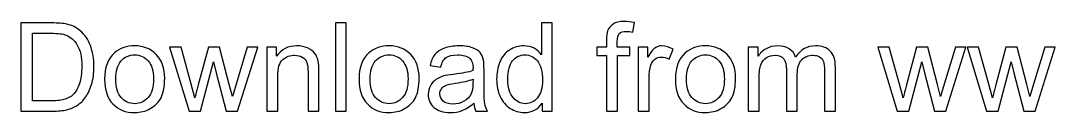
# Model space of a CAD drawing. Header units: millimetres. Extents: x -101 to 2080, y -114 to 2148.
# Drawn here: x 16.4 to 87.2, y -113.8 to -107.6 of the extents above; entities that cross this region are included whole.
import ezdxf

# ---------------------------------------------------------------- set-up
doc = ezdxf.new("R2010")
doc.units = ezdxf.units.MM
doc.header["$MEASUREMENT"] = 0
doc.layers.add('Layer 1', color=7, linetype='Continuous')

msp = doc.modelspace()

# ---------------------------------------------------------------- linework, layer by layer
at = {"layer": 'Layer 1', "color": 250}
for points, knots in [([(56.5043, -113.7195), (56.5043, -113.7195), (56.5043, -109.901), (56.5043, -109.901), (56.5043, -109.901), (56.5043, -109.901), (55.8439, -109.901), (55.8439, -109.901), (55.8439, -109.901), (55.8439, -109.901), (55.8439, -109.3253), (55.8439, -109.3253), (55.8439, -109.3253), (55.8439, -109.3253), (56.5043, -109.3253), (56.5043, -109.3253), (56.5043, -109.3253), (56.5043, -109.3253), (56.5043, -108.8596), (56.5043, -108.8596), (56.5043, -108.8596), (56.5043, -108.5647), (56.5297, -108.346), (56.5819, -108.2034), (56.5819, -108.2034), (56.6539, -108.0115), (56.7781, -107.8549), (56.9587, -107.735), (56.9587, -107.735), (57.1379, -107.615), (57.3905, -107.5557), (57.715, -107.5557), (57.715, -107.5557), (57.9253, -107.5557), (58.1567, -107.5811), (58.4107, -107.6305), (58.4107, -107.6305), (58.4107, -107.6305), (58.2992, -108.2825), (58.2992, -108.2825), (58.2992, -108.2825), (58.144, -108.2557), (57.9987, -108.2415), (57.8604, -108.2415), (57.8604, -108.2415), (57.6346, -108.2415), (57.4752, -108.2895), (57.3806, -108.3855), (57.3806, -108.3855), (57.2875, -108.4814), (57.2409, -108.6606), (57.2409, -108.9231), (57.2409, -108.9231), (57.2409, -108.9231), (57.2409, -109.3253), (57.2409, -109.3253), (57.2409, -109.3253), (57.2409, -109.3253), (58.096, -109.3253), (58.096, -109.3253), (58.096, -109.3253), (58.096, -109.3253), (58.096, -109.901), (58.096, -109.901), (58.096, -109.901), (58.096, -109.901), (57.2494, -109.901), (57.2494, -109.901), (57.2494, -109.901), (57.2494, -109.901), (57.2494, -113.7195), (57.2494, -113.7195), (57.2494, -113.7195), (57.2494, -113.7195), (56.5043, -113.7195), (56.5043, -113.7195)], [0, 0, 0, 0, 0.05, 0.05, 0.05, 0.05, 0.1, 0.1, 0.1, 0.1, 0.15, 0.15, 0.15, 0.15, 0.2, 0.2, 0.2, 0.2, 0.25, 0.25, 0.25, 0.25, 0.3, 0.3, 0.3, 0.3, 0.35, 0.35, 0.35, 0.35, 0.4, 0.4, 0.4, 0.4, 0.45, 0.45, 0.45, 0.45, 0.5, 0.5, 0.5, 0.5, 0.55, 0.55, 0.55, 0.55, 0.6, 0.6, 0.6, 0.6, 0.65, 0.65, 0.65, 0.65, 0.7, 0.7, 0.7, 0.7, 0.75, 0.75, 0.75, 0.75, 0.8, 0.8, 0.8, 0.8, 0.85, 0.85, 0.85, 0.85, 0.9, 0.9, 0.9, 0.9, 1, 1, 1, 1]), ([(16.413, -113.7195), (16.413, -113.7195), (16.413, -107.6573), (16.413, -107.6573), (16.413, -107.6573), (16.413, -107.6573), (18.5015, -107.6573), (18.5015, -107.6573), (18.5015, -107.6573), (18.9728, -107.6573), (19.3326, -107.6856), (19.581, -107.7434), (19.581, -107.7434), (19.9281, -107.8239), (20.2245, -107.9692), (20.47, -108.178), (20.47, -108.178), (20.7903, -108.449), (21.0288, -108.7933), (21.1868, -109.2138), (21.1868, -109.2138), (21.3463, -109.6343), (21.4253, -110.1155), (21.4253, -110.656), (21.4253, -110.656), (21.4253, -111.116), (21.3717, -111.5238), (21.2645, -111.8794), (21.2645, -111.8794), (21.1572, -112.235), (21.0189, -112.5299), (20.851, -112.7628), (20.851, -112.7628), (20.6817, -112.9956), (20.4982, -113.179), (20.2978, -113.3117), (20.2978, -113.3117), (20.0989, -113.4457), (19.8576, -113.5473), (19.5753, -113.6165), (19.5753, -113.6165), (19.2917, -113.6856), (18.9672, -113.7195), (18.6003, -113.7195), (18.6003, -113.7195), (18.6003, -113.7195), (16.413, -113.7195), (16.413, -113.7195)], [0, 0, 0, 0, 0.0769231, 0.0769231, 0.0769231, 0.0769231, 0.1538462, 0.1538462, 0.1538462, 0.1538462, 0.2307692, 0.2307692, 0.2307692, 0.2307692, 0.3076923, 0.3076923, 0.3076923, 0.3076923, 0.3846154, 0.3846154, 0.3846154, 0.3846154, 0.4615385, 0.4615385, 0.4615385, 0.4615385, 0.5384615, 0.5384615, 0.5384615, 0.5384615, 0.6153846, 0.6153846, 0.6153846, 0.6153846, 0.6923077, 0.6923077, 0.6923077, 0.6923077, 0.7692308, 0.7692308, 0.7692308, 0.7692308, 0.8461538, 0.8461538, 0.8461538, 0.8461538, 1, 1, 1, 1]), ([(37.9496, -113.7195), (37.9496, -113.7195), (37.9496, -107.6573), (37.9496, -107.6573), (37.9496, -107.6573), (37.9496, -107.6573), (38.6946, -107.6573), (38.6946, -107.6573), (38.6946, -107.6573), (38.6946, -107.6573), (38.6946, -113.7195), (38.6946, -113.7195), (38.6946, -113.7195), (38.6946, -113.7195), (37.9496, -113.7195), (37.9496, -113.7195)], [0, 0, 0, 0, 0.2, 0.2, 0.2, 0.2, 0.4, 0.4, 0.4, 0.4, 0.6, 0.6, 0.6, 0.6, 1, 1, 1, 1]), ([(52.1016, -113.7195), (52.1016, -113.7195), (52.1016, -113.1621), (52.1016, -113.1621), (52.1016, -113.1621), (51.8237, -113.5953), (51.4144, -113.8126), (50.874, -113.8126), (50.874, -113.8126), (50.524, -113.8126), (50.2023, -113.7167), (49.9102, -113.5234), (49.9102, -113.5234), (49.6167, -113.3314), (49.3895, -113.0619), (49.2272, -112.7176), (49.2272, -112.7176), (49.0663, -112.3719), (48.9859, -111.9754), (48.9859, -111.5266), (48.9859, -111.5266), (48.9859, -111.0892), (49.0593, -110.6927), (49.2046, -110.3356), (49.2046, -110.3356), (49.3514, -109.98), (49.5701, -109.7063), (49.8622, -109.5172), (49.8622, -109.5172), (50.1529, -109.3267), (50.4803, -109.2321), (50.8401, -109.2321), (50.8401, -109.2321), (51.1054, -109.2321), (51.3411, -109.2886), (51.5471, -109.4001), (51.5471, -109.4001), (51.7531, -109.5116), (51.921, -109.6583), (52.0508, -109.8375), (52.0508, -109.8375), (52.0508, -109.8375), (52.0508, -107.6573), (52.0508, -107.6573), (52.0508, -107.6573), (52.0508, -107.6573), (52.7959, -107.6573), (52.7959, -107.6573), (52.7959, -107.6573), (52.7959, -107.6573), (52.7959, -113.7195), (52.7959, -113.7195), (52.7959, -113.7195), (52.7959, -113.7195), (52.1016, -113.7195), (52.1016, -113.7195)], [0, 0, 0, 0, 0.0666667, 0.0666667, 0.0666667, 0.0666667, 0.1333333, 0.1333333, 0.1333333, 0.1333333, 0.2, 0.2, 0.2, 0.2, 0.2666667, 0.2666667, 0.2666667, 0.2666667, 0.3333333, 0.3333333, 0.3333333, 0.3333333, 0.4, 0.4, 0.4, 0.4, 0.4666667, 0.4666667, 0.4666667, 0.4666667, 0.5333333, 0.5333333, 0.5333333, 0.5333333, 0.6, 0.6, 0.6, 0.6, 0.6666667, 0.6666667, 0.6666667, 0.6666667, 0.7333333, 0.7333333, 0.7333333, 0.7333333, 0.8, 0.8, 0.8, 0.8, 0.8666667, 0.8666667, 0.8666667, 0.8666667, 1, 1, 1, 1]), ([(17.2174, -113.0083), (17.2174, -113.0083), (18.51, -113.0083), (18.51, -113.0083), (18.51, -113.0083), (18.9093, -113.0083), (19.2226, -112.9716), (19.4498, -112.8968), (19.4498, -112.8968), (19.6769, -112.822), (19.8576, -112.7176), (19.993, -112.5821), (19.993, -112.5821), (20.1821, -112.3916), (20.3303, -112.1348), (20.4361, -111.8131), (20.4361, -111.8131), (20.542, -111.4913), (20.5956, -111.1019), (20.5956, -110.6433), (20.5956, -110.6433), (20.5956, -110.0083), (20.4912, -109.52), (20.2837, -109.1785), (20.2837, -109.1785), (20.0763, -108.837), (19.8237, -108.6084), (19.526, -108.4927), (19.526, -108.4927), (19.3115, -108.4095), (18.9657, -108.3685), (18.4888, -108.3685), (18.4888, -108.3685), (18.4888, -108.3685), (17.2174, -108.3685), (17.2174, -108.3685), (17.2174, -108.3685), (17.2174, -108.3685), (17.2174, -113.0083), (17.2174, -113.0083)], [0, 0, 0, 0, 0.0909091, 0.0909091, 0.0909091, 0.0909091, 0.1818182, 0.1818182, 0.1818182, 0.1818182, 0.2727273, 0.2727273, 0.2727273, 0.2727273, 0.3636364, 0.3636364, 0.3636364, 0.3636364, 0.4545455, 0.4545455, 0.4545455, 0.4545455, 0.5454545, 0.5454545, 0.5454545, 0.5454545, 0.6363636, 0.6363636, 0.6363636, 0.6363636, 0.7272727, 0.7272727, 0.7272727, 0.7272727, 0.8181818, 0.8181818, 0.8181818, 0.8181818, 1, 1, 1, 1]), ([(22.1549, -111.5224), (22.1549, -110.711), (22.3807, -110.1099), (22.8336, -109.719), (22.8336, -109.719), (23.2104, -109.3944), (23.6719, -109.2321), (24.2151, -109.2321), (24.2151, -109.2321), (24.8177, -109.2321), (25.3116, -109.4297), (25.6954, -109.8248), (25.6954, -109.8248), (26.0778, -110.2185), (26.2697, -110.7646), (26.2697, -111.4603), (26.2697, -111.4603), (26.2697, -112.0247), (26.1851, -112.4678), (26.0157, -112.791), (26.0157, -112.791), (25.8464, -113.1141), (25.5994, -113.3653), (25.2749, -113.5445), (25.2749, -113.5445), (24.9517, -113.7237), (24.5975, -113.8126), (24.2151, -113.8126), (24.2151, -113.8126), (23.5999, -113.8126), (23.1032, -113.6165), (22.7236, -113.2228), (22.7236, -113.2228), (22.344, -112.8291), (22.1549, -112.2618), (22.1549, -111.5224)], [0, 0, 0, 0, 0.1, 0.1, 0.1, 0.1, 0.2, 0.2, 0.2, 0.2, 0.3, 0.3, 0.3, 0.3, 0.4, 0.4, 0.4, 0.4, 0.5, 0.5, 0.5, 0.5, 0.6, 0.6, 0.6, 0.6, 0.7, 0.7, 0.7, 0.7, 0.8, 0.8, 0.8, 0.8, 1, 1, 1, 1]), ([(27.9334, -113.7195), (27.9334, -113.7195), (26.6056, -109.3253), (26.6056, -109.3253), (26.6056, -109.3253), (26.6056, -109.3253), (27.3845, -109.3253), (27.3845, -109.3253), (27.3845, -109.3253), (27.3845, -109.3253), (28.0858, -111.8611), (28.0858, -111.8611), (28.0858, -111.8611), (28.0858, -111.8611), (28.3342, -112.8051), (28.3342, -112.8051), (28.3342, -112.8051), (28.3441, -112.7585), (28.4203, -112.4566), (28.5614, -111.8992), (28.5614, -111.8992), (28.5614, -111.8992), (29.2571, -109.3253), (29.2571, -109.3253), (29.2571, -109.3253), (29.2571, -109.3253), (30.0205, -109.3253), (30.0205, -109.3253), (30.0205, -109.3253), (30.0205, -109.3253), (30.6823, -111.8766), (30.6823, -111.8766), (30.6823, -111.8766), (30.6823, -111.8766), (30.8982, -112.7134), (30.8982, -112.7134), (30.8982, -112.7134), (30.8982, -112.7134), (31.1508, -111.8653), (31.1508, -111.8653), (31.1508, -111.8653), (31.1508, -111.8653), (31.91, -109.3253), (31.91, -109.3253), (31.91, -109.3253), (31.91, -109.3253), (32.6339, -109.3253), (32.6339, -109.3253), (32.6339, -109.3253), (32.6339, -109.3253), (31.2552, -113.7195), (31.2552, -113.7195), (31.2552, -113.7195), (31.2552, -113.7195), (30.4847, -113.7195), (30.4847, -113.7195), (30.4847, -113.7195), (30.4847, -113.7195), (29.7876, -111.0906), (29.7876, -111.0906), (29.7876, -111.0906), (29.7876, -111.0906), (29.6112, -110.3385), (29.6112, -110.3385), (29.6112, -110.3385), (29.6112, -110.3385), (28.7222, -113.7195), (28.7222, -113.7195), (28.7222, -113.7195), (28.7222, -113.7195), (27.9334, -113.7195), (27.9334, -113.7195)], [0, 0, 0, 0, 0.0526316, 0.0526316, 0.0526316, 0.0526316, 0.1052632, 0.1052632, 0.1052632, 0.1052632, 0.1578947, 0.1578947, 0.1578947, 0.1578947, 0.2105263, 0.2105263, 0.2105263, 0.2105263, 0.2631579, 0.2631579, 0.2631579, 0.2631579, 0.3157895, 0.3157895, 0.3157895, 0.3157895, 0.3684211, 0.3684211, 0.3684211, 0.3684211, 0.4210526, 0.4210526, 0.4210526, 0.4210526, 0.4736842, 0.4736842, 0.4736842, 0.4736842, 0.5263158, 0.5263158, 0.5263158, 0.5263158, 0.5789474, 0.5789474, 0.5789474, 0.5789474, 0.6315789, 0.6315789, 0.6315789, 0.6315789, 0.6842105, 0.6842105, 0.6842105, 0.6842105, 0.7368421, 0.7368421, 0.7368421, 0.7368421, 0.7894737, 0.7894737, 0.7894737, 0.7894737, 0.8421053, 0.8421053, 0.8421053, 0.8421053, 0.8947368, 0.8947368, 0.8947368, 0.8947368, 1, 1, 1, 1]), ([(33.2576, -113.7195), (33.2576, -113.7195), (33.2576, -109.3253), (33.2576, -109.3253), (33.2576, -109.3253), (33.2576, -109.3253), (33.9265, -109.3253), (33.9265, -109.3253), (33.9265, -109.3253), (33.9265, -109.3253), (33.9265, -109.949), (33.9265, -109.949), (33.9265, -109.949), (34.2482, -109.4706), (34.7139, -109.2321), (35.3221, -109.2321), (35.3221, -109.2321), (35.5874, -109.2321), (35.8301, -109.2801), (36.0516, -109.3747), (36.0516, -109.3747), (36.2732, -109.4692), (36.4397, -109.5948), (36.5497, -109.7486), (36.5497, -109.7486), (36.6598, -109.9024), (36.7374, -110.0859), (36.7812, -110.2975), (36.7812, -110.2975), (36.808, -110.4358), (36.8221, -110.6771), (36.8221, -111.0214), (36.8221, -111.0214), (36.8221, -111.0214), (36.8221, -113.7195), (36.8221, -113.7195), (36.8221, -113.7195), (36.8221, -113.7195), (36.077, -113.7195), (36.077, -113.7195), (36.077, -113.7195), (36.077, -113.7195), (36.077, -111.0497), (36.077, -111.0497), (36.077, -111.0497), (36.077, -110.7463), (36.0488, -110.5191), (35.9909, -110.3695), (35.9909, -110.3695), (35.9331, -110.2199), (35.8301, -110.1), (35.6833, -110.0097), (35.6833, -110.0097), (35.5366, -109.9208), (35.363, -109.8756), (35.1654, -109.8756), (35.1654, -109.8756), (34.8493, -109.8756), (34.577, -109.9758), (34.347, -110.1776), (34.347, -110.1776), (34.117, -110.378), (34.0027, -110.7604), (34.0027, -111.322), (34.0027, -111.322), (34.0027, -111.322), (34.0027, -113.7195), (34.0027, -113.7195), (34.0027, -113.7195), (34.0027, -113.7195), (33.2576, -113.7195), (33.2576, -113.7195)], [0, 0, 0, 0, 0.0526316, 0.0526316, 0.0526316, 0.0526316, 0.1052632, 0.1052632, 0.1052632, 0.1052632, 0.1578947, 0.1578947, 0.1578947, 0.1578947, 0.2105263, 0.2105263, 0.2105263, 0.2105263, 0.2631579, 0.2631579, 0.2631579, 0.2631579, 0.3157895, 0.3157895, 0.3157895, 0.3157895, 0.3684211, 0.3684211, 0.3684211, 0.3684211, 0.4210526, 0.4210526, 0.4210526, 0.4210526, 0.4736842, 0.4736842, 0.4736842, 0.4736842, 0.5263158, 0.5263158, 0.5263158, 0.5263158, 0.5789474, 0.5789474, 0.5789474, 0.5789474, 0.6315789, 0.6315789, 0.6315789, 0.6315789, 0.6842105, 0.6842105, 0.6842105, 0.6842105, 0.7368421, 0.7368421, 0.7368421, 0.7368421, 0.7894737, 0.7894737, 0.7894737, 0.7894737, 0.8421053, 0.8421053, 0.8421053, 0.8421053, 0.8947368, 0.8947368, 0.8947368, 0.8947368, 1, 1, 1, 1]), ([(39.5681, -111.5224), (39.5681, -110.711), (39.7939, -110.1099), (40.2468, -109.719), (40.2468, -109.719), (40.6236, -109.3944), (41.0851, -109.2321), (41.6283, -109.2321), (41.6283, -109.2321), (42.2309, -109.2321), (42.7248, -109.4297), (43.1086, -109.8248), (43.1086, -109.8248), (43.491, -110.2185), (43.6829, -110.7646), (43.6829, -111.4603), (43.6829, -111.4603), (43.6829, -112.0247), (43.5983, -112.4678), (43.4289, -112.791), (43.4289, -112.791), (43.2596, -113.1141), (43.0126, -113.3653), (42.6881, -113.5445), (42.6881, -113.5445), (42.3649, -113.7237), (42.0107, -113.8126), (41.6283, -113.8126), (41.6283, -113.8126), (41.0131, -113.8126), (40.5164, -113.6165), (40.1368, -113.2228), (40.1368, -113.2228), (39.7572, -112.8291), (39.5681, -112.2618), (39.5681, -111.5224)], [0, 0, 0, 0, 0.1, 0.1, 0.1, 0.1, 0.2, 0.2, 0.2, 0.2, 0.3, 0.3, 0.3, 0.3, 0.4, 0.4, 0.4, 0.4, 0.5, 0.5, 0.5, 0.5, 0.6, 0.6, 0.6, 0.6, 0.7, 0.7, 0.7, 0.7, 0.8, 0.8, 0.8, 0.8, 1, 1, 1, 1]), ([(47.4266, -113.1692), (47.15, -113.4048), (46.8833, -113.5699), (46.6279, -113.6673), (46.6279, -113.6673), (46.3725, -113.7647), (46.0988, -113.8126), (45.8052, -113.8126), (45.8052, -113.8126), (45.3226, -113.8126), (44.9515, -113.6955), (44.6919, -113.4599), (44.6919, -113.4599), (44.4322, -113.2256), (44.3024, -112.925), (44.3024, -112.5596), (44.3024, -112.5596), (44.3024, -112.3451), (44.3518, -112.1489), (44.4492, -111.9711), (44.4492, -111.9711), (44.5479, -111.7933), (44.6763, -111.6522), (44.8344, -111.545), (44.8344, -111.545), (44.9938, -111.4377), (45.1716, -111.3559), (45.3706, -111.3008), (45.3706, -111.3008), (45.5174, -111.2627), (45.7389, -111.2261), (46.0338, -111.1894), (46.0338, -111.1894), (46.635, -111.1188), (47.0795, -111.0327), (47.3631, -110.934), (47.3631, -110.934), (47.3659, -110.8324), (47.3673, -110.7674), (47.3673, -110.7406), (47.3673, -110.7406), (47.3673, -110.4387), (47.2968, -110.2256), (47.1557, -110.1014), (47.1557, -110.1014), (46.9652, -109.9335), (46.6815, -109.8502), (46.3062, -109.8502), (46.3062, -109.8502), (45.9548, -109.8502), (45.6952, -109.9123), (45.5287, -110.0351), (45.5287, -110.0351), (45.3607, -110.1578), (45.238, -110.3752), (45.1575, -110.6884), (45.1575, -110.6884), (45.1575, -110.6884), (44.4294, -110.5868), (44.4294, -110.5868), (44.4294, -110.5868), (44.4957, -110.275), (44.6044, -110.0224), (44.7568, -109.8305), (44.7568, -109.8305), (44.9092, -109.6386), (45.1293, -109.4918), (45.4172, -109.3874), (45.4172, -109.3874), (45.7036, -109.2844), (46.0381, -109.2321), (46.4163, -109.2321), (46.4163, -109.2321), (46.7916, -109.2321), (47.0978, -109.2759), (47.3335, -109.3648), (47.3335, -109.3648), (47.5677, -109.4537), (47.7413, -109.5638), (47.8514, -109.6978), (47.8514, -109.6978), (47.9614, -109.8319), (48.039, -110.0012), (48.0842, -110.2058), (48.0842, -110.2058), (48.1082, -110.3328), (48.1209, -110.5614), (48.1209, -110.8902), (48.1209, -110.8902), (48.1209, -110.8902), (48.1209, -111.878), (48.1209, -111.878), (48.1209, -111.878), (48.1209, -112.568), (48.1364, -113.0041), (48.1674, -113.1889), (48.1674, -113.1889), (48.1971, -113.3738), (48.2592, -113.5502), (48.3495, -113.7195), (48.3495, -113.7195), (48.3495, -113.7195), (47.5705, -113.7195), (47.5705, -113.7195), (47.5705, -113.7195), (47.4958, -113.5629), (47.4478, -113.3794), (47.4266, -113.1692)], [0, 0, 0, 0, 0.0357143, 0.0357143, 0.0357143, 0.0357143, 0.0714286, 0.0714286, 0.0714286, 0.0714286, 0.1071429, 0.1071429, 0.1071429, 0.1071429, 0.1428571, 0.1428571, 0.1428571, 0.1428571, 0.1785714, 0.1785714, 0.1785714, 0.1785714, 0.2142857, 0.2142857, 0.2142857, 0.2142857, 0.25, 0.25, 0.25, 0.25, 0.2857143, 0.2857143, 0.2857143, 0.2857143, 0.3214286, 0.3214286, 0.3214286, 0.3214286, 0.3571429, 0.3571429, 0.3571429, 0.3571429, 0.3928571, 0.3928571, 0.3928571, 0.3928571, 0.4285714, 0.4285714, 0.4285714, 0.4285714, 0.4642857, 0.4642857, 0.4642857, 0.4642857, 0.5, 0.5, 0.5, 0.5, 0.5357143, 0.5357143, 0.5357143, 0.5357143, 0.5714286, 0.5714286, 0.5714286, 0.5714286, 0.6071429, 0.6071429, 0.6071429, 0.6071429, 0.6428571, 0.6428571, 0.6428571, 0.6428571, 0.6785714, 0.6785714, 0.6785714, 0.6785714, 0.7142857, 0.7142857, 0.7142857, 0.7142857, 0.75, 0.75, 0.75, 0.75, 0.7857143, 0.7857143, 0.7857143, 0.7857143, 0.8214286, 0.8214286, 0.8214286, 0.8214286, 0.8571429, 0.8571429, 0.8571429, 0.8571429, 0.8928571, 0.8928571, 0.8928571, 0.8928571, 0.9285714, 0.9285714, 0.9285714, 0.9285714, 1, 1, 1, 1]), ([(58.6703, -113.7195), (58.6703, -113.7195), (58.6703, -109.3253), (58.6703, -109.3253), (58.6703, -109.3253), (58.6703, -109.3253), (59.3392, -109.3253), (59.3392, -109.3253), (59.3392, -109.3253), (59.3392, -109.3253), (59.3392, -109.9984), (59.3392, -109.9984), (59.3392, -109.9984), (59.5099, -109.6865), (59.668, -109.4805), (59.8133, -109.3817), (59.8133, -109.3817), (59.9587, -109.2815), (60.1181, -109.2321), (60.2917, -109.2321), (60.2917, -109.2321), (60.5429, -109.2321), (60.7983, -109.3112), (61.0579, -109.4678), (61.0579, -109.4678), (61.0579, -109.4678), (60.7927, -110.155), (60.7927, -110.155), (60.7927, -110.155), (60.612, -110.0534), (60.4314, -110.0026), (60.2508, -110.0026), (60.2508, -110.0026), (60.0885, -110.0026), (59.9432, -110.052), (59.8148, -110.1494), (59.8148, -110.1494), (59.6863, -110.2467), (59.5946, -110.3822), (59.5396, -110.5558), (59.5396, -110.5558), (59.4563, -110.8197), (59.4154, -111.1089), (59.4154, -111.4236), (59.4154, -111.4236), (59.4154, -111.4236), (59.4154, -113.7195), (59.4154, -113.7195), (59.4154, -113.7195), (59.4154, -113.7195), (58.6703, -113.7195), (58.6703, -113.7195)], [0, 0, 0, 0, 0.0714286, 0.0714286, 0.0714286, 0.0714286, 0.1428571, 0.1428571, 0.1428571, 0.1428571, 0.2142857, 0.2142857, 0.2142857, 0.2142857, 0.2857143, 0.2857143, 0.2857143, 0.2857143, 0.3571429, 0.3571429, 0.3571429, 0.3571429, 0.4285714, 0.4285714, 0.4285714, 0.4285714, 0.5, 0.5, 0.5, 0.5, 0.5714286, 0.5714286, 0.5714286, 0.5714286, 0.6428571, 0.6428571, 0.6428571, 0.6428571, 0.7142857, 0.7142857, 0.7142857, 0.7142857, 0.7857143, 0.7857143, 0.7857143, 0.7857143, 0.8571429, 0.8571429, 0.8571429, 0.8571429, 1, 1, 1, 1]), ([(61.2188, -111.5224), (61.2188, -110.711), (61.4446, -110.1099), (61.8975, -109.719), (61.8975, -109.719), (62.2743, -109.3944), (62.7358, -109.2321), (63.279, -109.2321), (63.279, -109.2321), (63.8816, -109.2321), (64.3755, -109.4297), (64.7593, -109.8248), (64.7593, -109.8248), (65.1417, -110.2185), (65.3336, -110.7646), (65.3336, -111.4603), (65.3336, -111.4603), (65.3336, -112.0247), (65.249, -112.4678), (65.0796, -112.791), (65.0796, -112.791), (64.9103, -113.1141), (64.6633, -113.3653), (64.3388, -113.5445), (64.3388, -113.5445), (64.0156, -113.7237), (63.6614, -113.8126), (63.279, -113.8126), (63.279, -113.8126), (62.6638, -113.8126), (62.1671, -113.6165), (61.7875, -113.2228), (61.7875, -113.2228), (61.4079, -112.8291), (61.2188, -112.2618), (61.2188, -111.5224)], [0, 0, 0, 0, 0.1, 0.1, 0.1, 0.1, 0.2, 0.2, 0.2, 0.2, 0.3, 0.3, 0.3, 0.3, 0.4, 0.4, 0.4, 0.4, 0.5, 0.5, 0.5, 0.5, 0.6, 0.6, 0.6, 0.6, 0.7, 0.7, 0.7, 0.7, 0.8, 0.8, 0.8, 0.8, 1, 1, 1, 1]), ([(66.2071, -113.7195), (66.2071, -113.7195), (66.2071, -109.3253), (66.2071, -109.3253), (66.2071, -109.3253), (66.2071, -109.3253), (66.876, -109.3253), (66.876, -109.3253), (66.876, -109.3253), (66.876, -109.3253), (66.876, -109.9462), (66.876, -109.9462), (66.876, -109.9462), (67.0128, -109.7317), (67.1963, -109.5581), (67.4249, -109.4283), (67.4249, -109.4283), (67.6535, -109.2971), (67.9131, -109.2321), (68.2052, -109.2321), (68.2052, -109.2321), (68.5298, -109.2321), (68.7965, -109.2999), (69.0039, -109.4339), (69.0039, -109.4339), (69.2114, -109.5694), (69.3581, -109.7571), (69.4428, -109.9998), (69.4428, -109.9998), (69.7927, -109.4876), (70.2457, -109.2321), (70.8045, -109.2321), (70.8045, -109.2321), (71.242, -109.2321), (71.5792, -109.3521), (71.8135, -109.5934), (71.8135, -109.5934), (72.0491, -109.8347), (72.1677, -110.2058), (72.1677, -110.7068), (72.1677, -110.7068), (72.1677, -110.7068), (72.1677, -113.7195), (72.1677, -113.7195), (72.1677, -113.7195), (72.1677, -113.7195), (71.4226, -113.7195), (71.4226, -113.7195), (71.4226, -113.7195), (71.4226, -113.7195), (71.4226, -110.9537), (71.4226, -110.9537), (71.4226, -110.9537), (71.4226, -110.6574), (71.3972, -110.4429), (71.3492, -110.3117), (71.3492, -110.3117), (71.3012, -110.1804), (71.2137, -110.076), (71.0853, -109.9956), (71.0853, -109.9956), (70.9583, -109.9151), (70.8088, -109.8756), (70.638, -109.8756), (70.638, -109.8756), (70.3276, -109.8756), (70.0707, -109.9786), (69.8661, -110.1832), (69.8661, -110.1832), (69.6615, -110.3893), (69.5599, -110.7181), (69.5599, -111.1696), (69.5599, -111.1696), (69.5599, -111.1696), (69.5599, -113.7195), (69.5599, -113.7195), (69.5599, -113.7195), (69.5599, -113.7195), (68.8148, -113.7195), (68.8148, -113.7195), (68.8148, -113.7195), (68.8148, -113.7195), (68.8148, -110.8676), (68.8148, -110.8676), (68.8148, -110.8676), (68.8148, -110.5374), (68.7542, -110.2891), (68.6328, -110.124), (68.6328, -110.124), (68.5115, -109.9589), (68.3125, -109.8756), (68.0373, -109.8756), (68.0373, -109.8756), (67.8285, -109.8756), (67.6352, -109.9307), (67.4574, -110.0407), (67.4574, -110.0407), (67.2796, -110.1508), (67.1511, -110.3117), (67.0707, -110.5247), (67.0707, -110.5247), (66.9917, -110.7364), (66.9522, -111.0426), (66.9522, -111.442), (66.9522, -111.442), (66.9522, -111.442), (66.9522, -113.7195), (66.9522, -113.7195), (66.9522, -113.7195), (66.9522, -113.7195), (66.2071, -113.7195), (66.2071, -113.7195)], [0, 0, 0, 0, 0.0344828, 0.0344828, 0.0344828, 0.0344828, 0.0689655, 0.0689655, 0.0689655, 0.0689655, 0.1034483, 0.1034483, 0.1034483, 0.1034483, 0.137931, 0.137931, 0.137931, 0.137931, 0.1724138, 0.1724138, 0.1724138, 0.1724138, 0.2068966, 0.2068966, 0.2068966, 0.2068966, 0.2413793, 0.2413793, 0.2413793, 0.2413793, 0.2758621, 0.2758621, 0.2758621, 0.2758621, 0.3103448, 0.3103448, 0.3103448, 0.3103448, 0.3448276, 0.3448276, 0.3448276, 0.3448276, 0.3793103, 0.3793103, 0.3793103, 0.3793103, 0.4137931, 0.4137931, 0.4137931, 0.4137931, 0.4482759, 0.4482759, 0.4482759, 0.4482759, 0.4827586, 0.4827586, 0.4827586, 0.4827586, 0.5172414, 0.5172414, 0.5172414, 0.5172414, 0.5517241, 0.5517241, 0.5517241, 0.5517241, 0.5862069, 0.5862069, 0.5862069, 0.5862069, 0.6206897, 0.6206897, 0.6206897, 0.6206897, 0.6551724, 0.6551724, 0.6551724, 0.6551724, 0.6896552, 0.6896552, 0.6896552, 0.6896552, 0.7241379, 0.7241379, 0.7241379, 0.7241379, 0.7586207, 0.7586207, 0.7586207, 0.7586207, 0.7931034, 0.7931034, 0.7931034, 0.7931034, 0.8275862, 0.8275862, 0.8275862, 0.8275862, 0.862069, 0.862069, 0.862069, 0.862069, 0.8965517, 0.8965517, 0.8965517, 0.8965517, 0.9310345, 0.9310345, 0.9310345, 0.9310345, 1, 1, 1, 1]), ([(76.4024, -113.7195), (76.4024, -113.7195), (75.0746, -109.3253), (75.0746, -109.3253), (75.0746, -109.3253), (75.0746, -109.3253), (75.8535, -109.3253), (75.8535, -109.3253), (75.8535, -109.3253), (75.8535, -109.3253), (76.5548, -111.8611), (76.5548, -111.8611), (76.5548, -111.8611), (76.5548, -111.8611), (76.8032, -112.8051), (76.8032, -112.8051), (76.8032, -112.8051), (76.8131, -112.7585), (76.8893, -112.4566), (77.0304, -111.8992), (77.0304, -111.8992), (77.0304, -111.8992), (77.7261, -109.3253), (77.7261, -109.3253), (77.7261, -109.3253), (77.7261, -109.3253), (78.4895, -109.3253), (78.4895, -109.3253), (78.4895, -109.3253), (78.4895, -109.3253), (79.1513, -111.8766), (79.1513, -111.8766), (79.1513, -111.8766), (79.1513, -111.8766), (79.3672, -112.7134), (79.3672, -112.7134), (79.3672, -112.7134), (79.3672, -112.7134), (79.6198, -111.8653), (79.6198, -111.8653), (79.6198, -111.8653), (79.6198, -111.8653), (80.379, -109.3253), (80.379, -109.3253), (80.379, -109.3253), (80.379, -109.3253), (81.1029, -109.3253), (81.1029, -109.3253), (81.1029, -109.3253), (81.1029, -109.3253), (79.7242, -113.7195), (79.7242, -113.7195), (79.7242, -113.7195), (79.7242, -113.7195), (78.9537, -113.7195), (78.9537, -113.7195), (78.9537, -113.7195), (78.9537, -113.7195), (78.2566, -111.0906), (78.2566, -111.0906), (78.2566, -111.0906), (78.2566, -111.0906), (78.0802, -110.3385), (78.0802, -110.3385), (78.0802, -110.3385), (78.0802, -110.3385), (77.1912, -113.7195), (77.1912, -113.7195), (77.1912, -113.7195), (77.1912, -113.7195), (76.4024, -113.7195), (76.4024, -113.7195)], [0, 0, 0, 0, 0.0526316, 0.0526316, 0.0526316, 0.0526316, 0.1052632, 0.1052632, 0.1052632, 0.1052632, 0.1578947, 0.1578947, 0.1578947, 0.1578947, 0.2105263, 0.2105263, 0.2105263, 0.2105263, 0.2631579, 0.2631579, 0.2631579, 0.2631579, 0.3157895, 0.3157895, 0.3157895, 0.3157895, 0.3684211, 0.3684211, 0.3684211, 0.3684211, 0.4210526, 0.4210526, 0.4210526, 0.4210526, 0.4736842, 0.4736842, 0.4736842, 0.4736842, 0.5263158, 0.5263158, 0.5263158, 0.5263158, 0.5789474, 0.5789474, 0.5789474, 0.5789474, 0.6315789, 0.6315789, 0.6315789, 0.6315789, 0.6842105, 0.6842105, 0.6842105, 0.6842105, 0.7368421, 0.7368421, 0.7368421, 0.7368421, 0.7894737, 0.7894737, 0.7894737, 0.7894737, 0.8421053, 0.8421053, 0.8421053, 0.8421053, 0.8947368, 0.8947368, 0.8947368, 0.8947368, 1, 1, 1, 1]), ([(82.5168, -113.7195), (82.5168, -113.7195), (81.189, -109.3253), (81.189, -109.3253), (81.189, -109.3253), (81.189, -109.3253), (81.9679, -109.3253), (81.9679, -109.3253), (81.9679, -109.3253), (81.9679, -109.3253), (82.6692, -111.8611), (82.6692, -111.8611), (82.6692, -111.8611), (82.6692, -111.8611), (82.9176, -112.8051), (82.9176, -112.8051), (82.9176, -112.8051), (82.9275, -112.7585), (83.0037, -112.4566), (83.1448, -111.8992), (83.1448, -111.8992), (83.1448, -111.8992), (83.8405, -109.3253), (83.8405, -109.3253), (83.8405, -109.3253), (83.8405, -109.3253), (84.6039, -109.3253), (84.6039, -109.3253), (84.6039, -109.3253), (84.6039, -109.3253), (85.2657, -111.8766), (85.2657, -111.8766), (85.2657, -111.8766), (85.2657, -111.8766), (85.4816, -112.7134), (85.4816, -112.7134), (85.4816, -112.7134), (85.4816, -112.7134), (85.7342, -111.8653), (85.7342, -111.8653), (85.7342, -111.8653), (85.7342, -111.8653), (86.4934, -109.3253), (86.4934, -109.3253), (86.4934, -109.3253), (86.4934, -109.3253), (87.2173, -109.3253), (87.2173, -109.3253), (87.2173, -109.3253), (87.2173, -109.3253), (85.8386, -113.7195), (85.8386, -113.7195), (85.8386, -113.7195), (85.8386, -113.7195), (85.0681, -113.7195), (85.0681, -113.7195), (85.0681, -113.7195), (85.0681, -113.7195), (84.371, -111.0906), (84.371, -111.0906), (84.371, -111.0906), (84.371, -111.0906), (84.1946, -110.3385), (84.1946, -110.3385), (84.1946, -110.3385), (84.1946, -110.3385), (83.3056, -113.7195), (83.3056, -113.7195), (83.3056, -113.7195), (83.3056, -113.7195), (82.5168, -113.7195), (82.5168, -113.7195)], [0, 0, 0, 0, 0.0526316, 0.0526316, 0.0526316, 0.0526316, 0.1052632, 0.1052632, 0.1052632, 0.1052632, 0.1578947, 0.1578947, 0.1578947, 0.1578947, 0.2105263, 0.2105263, 0.2105263, 0.2105263, 0.2631579, 0.2631579, 0.2631579, 0.2631579, 0.3157895, 0.3157895, 0.3157895, 0.3157895, 0.3684211, 0.3684211, 0.3684211, 0.3684211, 0.4210526, 0.4210526, 0.4210526, 0.4210526, 0.4736842, 0.4736842, 0.4736842, 0.4736842, 0.5263158, 0.5263158, 0.5263158, 0.5263158, 0.5789474, 0.5789474, 0.5789474, 0.5789474, 0.6315789, 0.6315789, 0.6315789, 0.6315789, 0.6842105, 0.6842105, 0.6842105, 0.6842105, 0.7368421, 0.7368421, 0.7368421, 0.7368421, 0.7894737, 0.7894737, 0.7894737, 0.7894737, 0.8421053, 0.8421053, 0.8421053, 0.8421053, 0.8947368, 0.8947368, 0.8947368, 0.8947368, 1, 1, 1, 1]), ([(22.9169, -111.5238), (22.9169, -112.0854), (23.0397, -112.5059), (23.2852, -112.7839), (23.2852, -112.7839), (23.5322, -113.0633), (23.8412, -113.203), (24.2151, -113.203), (24.2151, -113.203), (24.5848, -113.203), (24.8925, -113.0633), (25.1394, -112.7825), (25.1394, -112.7825), (25.3849, -112.5017), (25.5077, -112.0741), (25.5077, -111.4998), (25.5077, -111.4998), (25.5077, -110.9579), (25.3835, -110.5473), (25.1366, -110.2693), (25.1366, -110.2693), (24.8896, -109.9899), (24.582, -109.8502), (24.2151, -109.8502), (24.2151, -109.8502), (23.8412, -109.8502), (23.5322, -109.9885), (23.2852, -110.2665), (23.2852, -110.2665), (23.0397, -110.5445), (22.9169, -110.9636), (22.9169, -111.5238)], [0, 0, 0, 0, 0.1111111, 0.1111111, 0.1111111, 0.1111111, 0.2222222, 0.2222222, 0.2222222, 0.2222222, 0.3333333, 0.3333333, 0.3333333, 0.3333333, 0.4444444, 0.4444444, 0.4444444, 0.4444444, 0.5555556, 0.5555556, 0.5555556, 0.5555556, 0.6666667, 0.6666667, 0.6666667, 0.6666667, 0.7777778, 0.7777778, 0.7777778, 0.7777778, 1, 1, 1, 1]), ([(40.3301, -111.5238), (40.3301, -112.0854), (40.4529, -112.5059), (40.6984, -112.7839), (40.6984, -112.7839), (40.9454, -113.0633), (41.2544, -113.203), (41.6283, -113.203), (41.6283, -113.203), (41.998, -113.203), (42.3057, -113.0633), (42.5526, -112.7825), (42.5526, -112.7825), (42.7981, -112.5017), (42.9209, -112.0741), (42.9209, -111.4998), (42.9209, -111.4998), (42.9209, -110.9579), (42.7967, -110.5473), (42.5498, -110.2693), (42.5498, -110.2693), (42.3028, -109.9899), (41.9952, -109.8502), (41.6283, -109.8502), (41.6283, -109.8502), (41.2544, -109.8502), (40.9454, -109.9885), (40.6984, -110.2665), (40.6984, -110.2665), (40.4529, -110.5445), (40.3301, -110.9636), (40.3301, -111.5238)], [0, 0, 0, 0, 0.1111111, 0.1111111, 0.1111111, 0.1111111, 0.2222222, 0.2222222, 0.2222222, 0.2222222, 0.3333333, 0.3333333, 0.3333333, 0.3333333, 0.4444444, 0.4444444, 0.4444444, 0.4444444, 0.5555556, 0.5555556, 0.5555556, 0.5555556, 0.6666667, 0.6666667, 0.6666667, 0.6666667, 0.7777778, 0.7777778, 0.7777778, 0.7777778, 1, 1, 1, 1]), ([(49.7479, -111.528), (49.7479, -112.0897), (49.8664, -112.5088), (50.1049, -112.7868), (50.1049, -112.7868), (50.342, -113.0647), (50.6228, -113.203), (50.9459, -113.203), (50.9459, -113.203), (51.2719, -113.203), (51.5485, -113.0704), (51.7771, -112.8051), (51.7771, -112.8051), (52.0043, -112.5398), (52.1186, -112.1348), (52.1186, -111.5901), (52.1186, -111.5901), (52.1186, -110.9918), (52.0029, -110.5515), (51.77, -110.2707), (51.77, -110.2707), (51.5386, -109.9899), (51.2522, -109.8502), (50.9121, -109.8502), (50.9121, -109.8502), (50.5805, -109.8502), (50.3039, -109.9843), (50.0809, -110.2538), (50.0809, -110.2538), (49.8594, -110.5233), (49.7479, -110.9481), (49.7479, -111.528)], [0, 0, 0, 0, 0.1111111, 0.1111111, 0.1111111, 0.1111111, 0.2222222, 0.2222222, 0.2222222, 0.2222222, 0.3333333, 0.3333333, 0.3333333, 0.3333333, 0.4444444, 0.4444444, 0.4444444, 0.4444444, 0.5555556, 0.5555556, 0.5555556, 0.5555556, 0.6666667, 0.6666667, 0.6666667, 0.6666667, 0.7777778, 0.7777778, 0.7777778, 0.7777778, 1, 1, 1, 1]), ([(61.9808, -111.5238), (61.9808, -112.0854), (62.1036, -112.5059), (62.3491, -112.7839), (62.3491, -112.7839), (62.5961, -113.0633), (62.9051, -113.203), (63.279, -113.203), (63.279, -113.203), (63.6487, -113.203), (63.9564, -113.0633), (64.2033, -112.7825), (64.2033, -112.7825), (64.4488, -112.5017), (64.5716, -112.0741), (64.5716, -111.4998), (64.5716, -111.4998), (64.5716, -110.9579), (64.4474, -110.5473), (64.2005, -110.2693), (64.2005, -110.2693), (63.9535, -109.9899), (63.6459, -109.8502), (63.279, -109.8502), (63.279, -109.8502), (62.9051, -109.8502), (62.5961, -109.9885), (62.3491, -110.2665), (62.3491, -110.2665), (62.1036, -110.5445), (61.9808, -110.9636), (61.9808, -111.5238)], [0, 0, 0, 0, 0.1111111, 0.1111111, 0.1111111, 0.1111111, 0.2222222, 0.2222222, 0.2222222, 0.2222222, 0.3333333, 0.3333333, 0.3333333, 0.3333333, 0.4444444, 0.4444444, 0.4444444, 0.4444444, 0.5555556, 0.5555556, 0.5555556, 0.5555556, 0.6666667, 0.6666667, 0.6666667, 0.6666667, 0.7777778, 0.7777778, 0.7777778, 0.7777778, 1, 1, 1, 1]), ([(47.3673, -111.5182), (47.0964, -111.6282), (46.69, -111.7214), (46.1481, -111.7976), (46.1481, -111.7976), (45.8405, -111.8413), (45.6232, -111.8907), (45.4962, -111.9457), (45.4962, -111.9457), (45.3692, -112.0008), (45.2718, -112.0812), (45.2027, -112.1856), (45.2027, -112.1856), (45.1335, -112.2914), (45.0983, -112.4086), (45.0983, -112.5384), (45.0983, -112.5384), (45.0983, -112.7345), (45.1731, -112.8996), (45.324, -113.0309), (45.324, -113.0309), (45.475, -113.1621), (45.6952, -113.2284), (45.9845, -113.2284), (45.9845, -113.2284), (46.2709, -113.2284), (46.5263, -113.1663), (46.7507, -113.0408), (46.7507, -113.0408), (46.9736, -112.9166), (47.1387, -112.7458), (47.2432, -112.5299), (47.2432, -112.5299), (47.3236, -112.362), (47.3631, -112.1151), (47.3631, -111.7891), (47.3631, -111.7891), (47.3631, -111.7891), (47.3673, -111.5182), (47.3673, -111.5182)], [0, 0, 0, 0, 0.0909091, 0.0909091, 0.0909091, 0.0909091, 0.1818182, 0.1818182, 0.1818182, 0.1818182, 0.2727273, 0.2727273, 0.2727273, 0.2727273, 0.3636364, 0.3636364, 0.3636364, 0.3636364, 0.4545455, 0.4545455, 0.4545455, 0.4545455, 0.5454545, 0.5454545, 0.5454545, 0.5454545, 0.6363636, 0.6363636, 0.6363636, 0.6363636, 0.7272727, 0.7272727, 0.7272727, 0.7272727, 0.8181818, 0.8181818, 0.8181818, 0.8181818, 1, 1, 1, 1])]:
    msp.add_open_spline(points, degree=3, knots=knots, dxfattribs=at)

doc.saveas('drawing.dxf')
